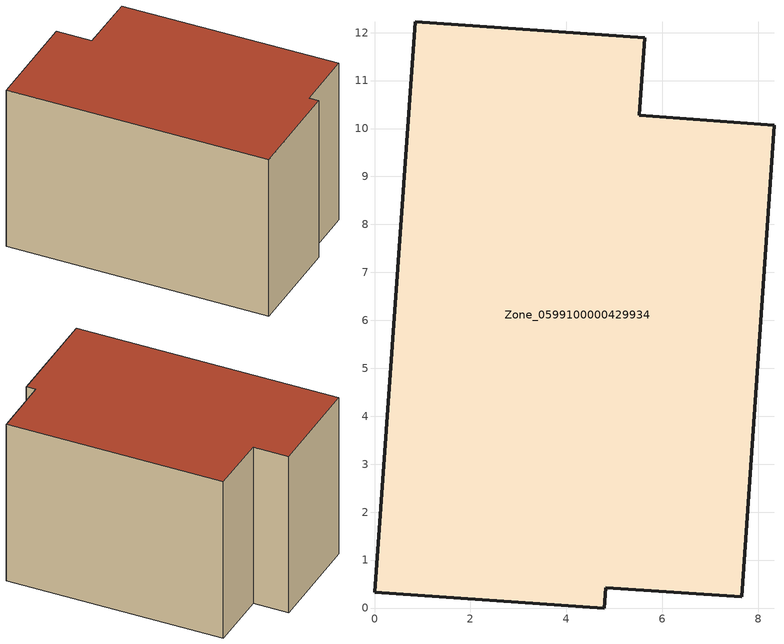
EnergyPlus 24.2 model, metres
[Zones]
Zone_0599100000429934
 floor ground (C_G): 0,0.33 0.85,12.22 5.64,11.89 5.52,10.28 8.33,10.07 7.66,0.24 4.82,0.42 4.79,0 z7.59
 wall outside (C_F): 5.52,10.28 5.64,11.89 0.85,12.22 0,0.33 4.79,0 4.82,0.42 7.66,0.24 8.33,10.07 5.52,10.28 z7.59:15.32
 roof outside (C_R): 7.66,0.24 8.33,10.07 5.52,10.28 5.64,11.89 0.85,12.22 0,0.33 4.79,0 4.82,0.42 z15.32
[BUILDING]
Pand.0599100000429934: North Axis=0; Terrain=City; Loads Convergence Tolerance Value=0.04; Temperature Convergence Tolerance Value=0.4; Solar Distribution=FullExterior; Maximum Number of Warmup Days=25; Minimum Number of Warmup Days=1
[Site:Location]
Rotterdam.The.Hague.AP_ZH_NLD Design_Conditions: Latitude=51.96; Longitude=4.45; Time Zone=1; Elevation=-4.5
[SITE:GROUNDTEMPERATURE:BUILDINGSURFACE]
18, 18, 18, 18, 18, 18, 18, 18, 18, 18, 18, 18
[MATERIAL] Thermal Absorptance=0.9; Solar Absorptance=0.7; Visible Absorptance=0.7
Name | Roughness | Thickness | Conductivity | Density | Specific Heat
G.TC.2006-2014 | MediumSmooth | 0.15 | 0.06 | 540 | 1210
F.TC.2006-2014 | Rough | 0.3 | 0.12 | 1920 | 840
R.TC.2006-2014 | MediumRough | 0.2 | 0.08 | 1500 | 1000
[CONSTRUCTION]
C_G: G.TC.2006-2014
C_F: F.TC.2006-2014
C_R: R.TC.2006-2014
[ZONE]
Zone_0599100000429934: Type=1; Multiplier=1; Ceiling Height=Autocalculate; Volume=Autocalculate; Floor Area=autocalculate; Part of Total Floor Area=Yes
[ZONEINFILTRATION:DESIGNFLOWRATE]
Infil_Zone_0599100000429934: Zone or ZoneList or Space or SpaceList=Zone_0599100000429934; Schedule=AlwaysOn; Design Flow Rate Calculation Method=Flow/Area; Flow Rate per Floor Area=0.0015; Constant Term Coefficient=1; Temperature Term Coefficient=0; Velocity Term Coefficient=0; Velocity Squared Term Coefficient=0
[HVACTEMPLATE:ZONE:IDEALLOADSAIRSYSTEM]
Zone_0599100000429934: Maximum Heating Supply Air Temperature=50; Minimum Cooling Supply Air Temperature=13; Maximum Heating Supply Air Humidity Ratio=0.0156; Minimum Cooling Supply Air Humidity Ratio=0.0077; Heating Limit=NoLimit; Cooling Limit=NoLimit; Dehumidification Control Type=ConstantSensibleHeatRatio; Cooling Sensible Heat Ratio=0.7; Dehumidification Setpoint=60; Humidification Control Type=None; Humidification Setpoint=30; Outdoor Air Method=None; Outdoor Air Flow Rate per Person=0.00944; Outdoor Air Flow Rate per Zone Floor Area=0; Outdoor Air Flow Rate per Zone=0; Demand Controlled Ventilation Type=None; Outdoor Air Economizer Type=NoEconomizer; Heat Recovery Type=None; Sensible Heat Recovery Effectiveness=0.7; Latent Heat Recovery Effectiveness=0.65
[ZONECONTROL:THERMOSTAT]
ThermostatControl_Zone_0599100000429934: Zone or ZoneList=Zone_0599100000429934; Control Type Schedule=DualSetpointControlType; Control 1=Thermostat_Zone_0599100000429934; Temperature Difference Between Cutout And Setpoint=0
[THERMOSTATSETPOINT:DUALSETPOINT]
Thermostat_Zone_0599100000429934: Heating Setpoint Temperature Schedule=HeatingSetpoint_Zone_0599100000429934; Cooling Setpoint Temperature Schedule=CoolingSetpoint_Zone_0599100000429934
[SCHEDULE:COMPACT]
HeatingSetpoint_Zone_0599100000429934: Through: 12/31, For: AllDays, Until: 24:00, 21
CoolingSetpoint_Zone_0599100000429934: Through: 12/31, For: AllDays, Until: 24:00, 24
DualSetpointControlType: Through: 12/31, For: AllDays, Until: 24:00, 4
AlwaysOn: Through: 12/31, For: AllDays, Until: 24:00, 1
